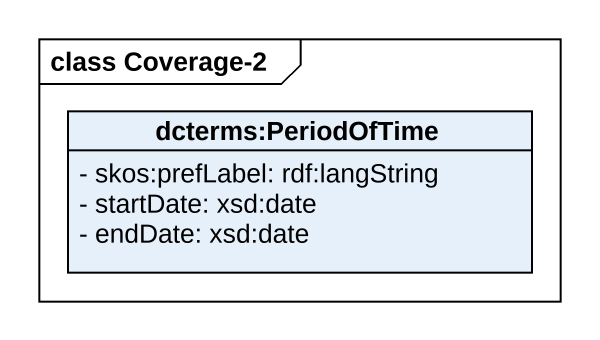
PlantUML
@startuml
mainframe class Coverage-2
hide circle
hide empty members
skinparam classAttributeIconSize 0
class "dcterms:PeriodOfTime" as dcterms_PeriodOfTime {
  - skos:prefLabel: rdf:langString
  - startDate: xsd:date
  - endDate: xsd:date
}
@enduml
